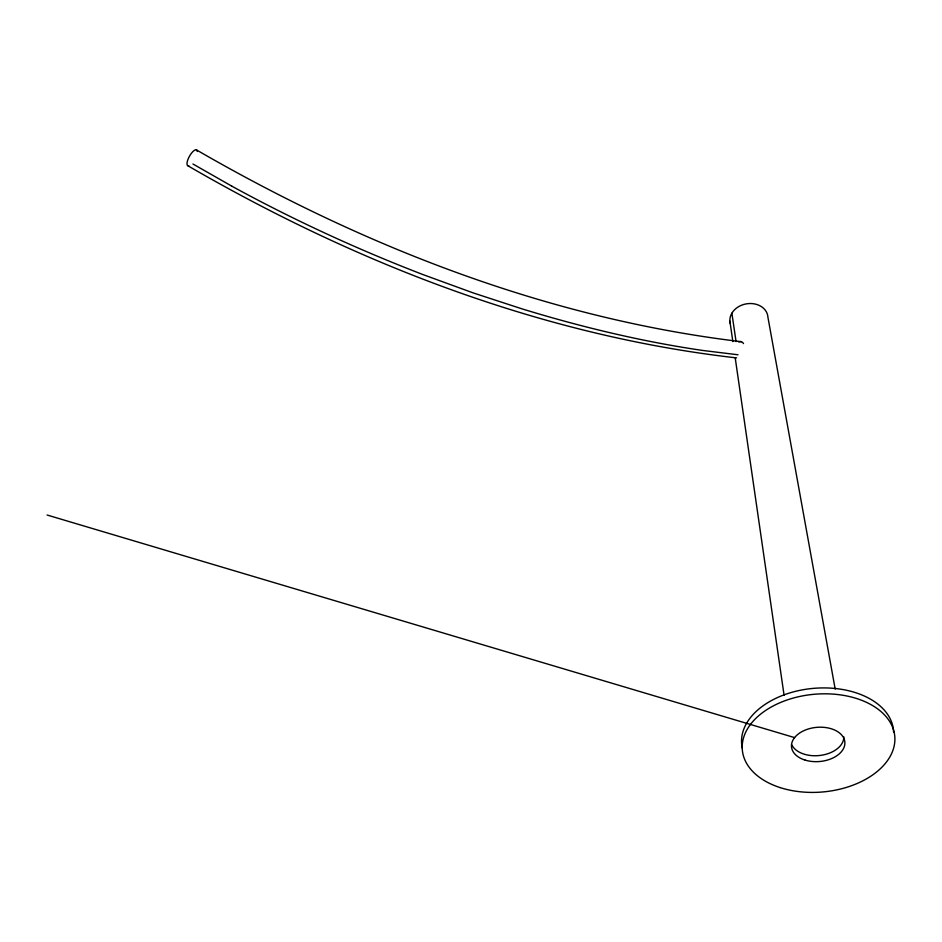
<?xml version="1.0" encoding="UTF-8"?>
<svg xmlns="http://www.w3.org/2000/svg" width="942" height="942" viewBox="0 0 942 942"><rect width="100%" height="100%" fill="white"/><g stroke="black" fill="none" stroke-linecap="round" stroke-linejoin="round"><path stroke-width="1.41" d="M738.022 354.781L702.838 350.471A616.645 236.831 23.6 0 1 521.338 308.646L473.32 292.95L423.759 274.876A616.645 236.831 23.6 0 1 231.732 186.127M736.597 357.901C542.38 335.764 356.253 263.454 187.929 165.792M741.389 341.71C548.503 318.773 363.753 246.733 196.372 149.849M47.1 515.015L794.589 737.61M192.945 164.002L231.744 186.116M835.189 689.108L767.93 317.277A19.146 15.472 -10.1 0 0 746.252 303.877A19.146 15.472 -10.1 0 0 730.391 323.86M731.875 313.191L736.067 341.605M729.897 321.21L732.852 341.593M735.172 357.607L784.097 695.396M738.811 342.028A8.384 4.898 -82.2 0 1 743.521 343.595M188.836 165.78A9.02 3.097 -61 0 1 189.766 155.701A9.02 3.097 -61 0 1 197.255 151.485M742.296 748.101A76.231 49.019 -5.1 0 1 741.801 745.31M741.648 743.909A76.231 49.019 -5.1 0 1 814.536 688.272A76.231 49.019 -5.1 0 1 893.605 731.993M843.82 736.856A26.67 17.144 -5.1 0 1 821.353 755.272A26.67 17.144 -5.1 0 1 791.775 744.875M805.174 760.123A26.776 17.144 -5.1 0 0 844.892 742.779A26.776 17.144 -5.1 0 0 804.492 730.391A26.776 17.144 -5.1 0 0 805.174 760.123M780.047 787.571A76.537 49.031 -5.1 0 0 894.9 739.352A76.537 49.031 -5.1 0 0 780.694 702.414A76.537 49.031 -5.1 0 0 780.047 787.571"/></g></svg>
